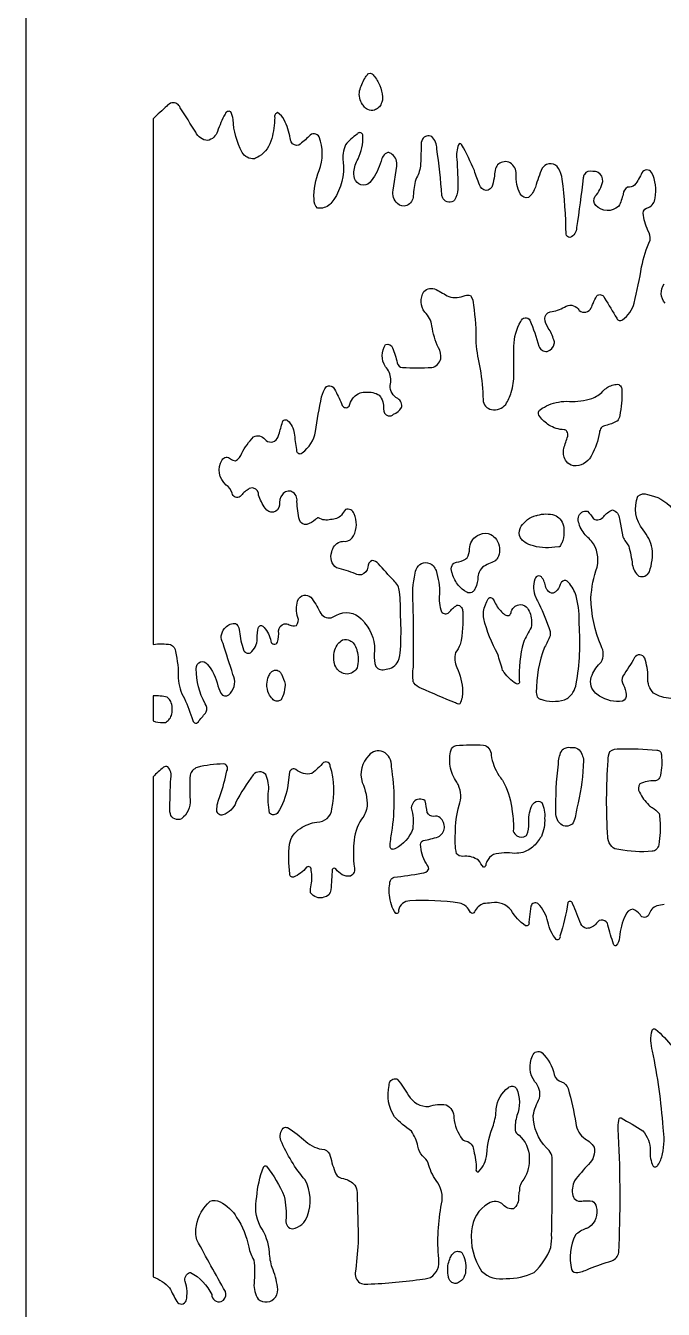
# Model space of a CAD drawing. Header units: millimetres. Extents: x -2342 to -1352, y 819 to 2802.
# Drawn here: x -2038.4 to -1900.8, y 1096 to 1372.9 of the extents above; entities that cross this region are included whole.
import ezdxf

# ---------------------------------------------------------------- set-up
doc = ezdxf.new("R2010")
doc.units = ezdxf.units.MM
doc.layers.add('Image_1', color=70, linetype='Continuous')

msp = doc.modelspace()

# ---------------------------------------------------------------- linework, layer by layer
at = {"layer": 'Image_1'}
msp.add_lwpolyline([(-2038.36, 818.88), (-1738.36, 818.88), (-1738.36, 1658.88), (-2038.36, 1658.88)], close=True, dxfattribs=at)
for points in [[(-1963.25, 1362.1, -0.075305), (-1961.99, 1360, -0.070023), (-1961.38, 1357.55, -0.121889), (-1961.65, 1356.07, -0.101442), (-1962.25, 1355.21, -0.122875), (-1963.15, 1354.69, -0.183646), (-1964.58, 1354.81, -0.117343), (-1965.45, 1355.54, -0.039314), (-1965.68, 1355.91, -0.108937), (-1966.32, 1357.29, -0.101548), (-1966.33, 1358.83, -0.076145), (-1965.21, 1361.51, -0.033515), (-1964.53, 1362.47, -0.304603), (-1963.61, 1362.49, -0.127144)], [(-2010.86, 1352.78), (-2010.86, 1239.44, -0.071169), (-2007.11, 1239.4, -0.293675), (-2006.04, 1237.88, -0.060412), (-2005.44, 1232.14, 0.126172), (-2004.13, 1227.79, -0.024435), (-2002.32, 1223.06, 0.802146), (-2000.99, 1222.93), (-2000.98, 1222.97, 0.015443), (-1999.4, 1224.87, 0.299786), (-1999.67, 1226.64, -0.119669), (-2001.56, 1234.16, -0.347174), (-2000.62, 1235.71, -0.321763), (-1999.23, 1235.21, -0.121854), (-1996.9, 1230.5, 0.094755), (-1995.94, 1228.48, 0.398833), (-1994.2, 1228.93, 0.301597), (-1993.65, 1232.98, -0.007803), (-1995.77, 1239.66, -0.346235), (-1995.45, 1242.87, -0.253694), (-1993.32, 1243.94, -0.300027), (-1992.89, 1243.78, -0.205009), (-1992.26, 1242.18, 0.057006), (-1991.36, 1238.3, 0.45417), (-1989.89, 1237.61, 0.221545), (-1988.42, 1240.68, -0.051928), (-1988.14, 1243.17, -0.619854), (-1986.95, 1243.08, -0.153763), (-1985.51, 1240.12, 0.743004), (-1984.03, 1239.93, 0.083241), (-1983.81, 1242.36, -0.331878), (-1982.58, 1243.86, -0.210136), (-1981.5, 1243.65, 0.211742), (-1979.97, 1243.54, 0.306682), (-1979.67, 1245.27, -0.140081), (-1979.71, 1248.8, -0.279746), (-1978.3, 1250.07, -0.229404), (-1976.89, 1249.64, -0.055536), (-1974.89, 1246.46, 0.349669), (-1972.46, 1245.2, 0.073483), (-1971.32, 1245.75, -0.33191), (-1965.98, 1244.97, -0.04922), (-1965.28, 1244.12, -0.211408), (-1963.17, 1237.29, 0.121677), (-1962.83, 1234.69, 0.349595), (-1960.63, 1234.1, 0.267134), (-1958.01, 1235.83, 0.106934), (-1957.53, 1238.27, 0.032708), (-1957.5, 1245.52, 0.035207), (-1957.74, 1250.8, 0.19358), (-1958.96, 1253.19, -0.007991), (-1962.29, 1256.85, 0.171976), (-1963.61, 1257.55, 0.287123), (-1964.59, 1256.08, -0.307266), (-1965.92, 1254.47, -0.216063), (-1967.2, 1254.68, 0.03696), (-1971.3, 1255.95, -0.336178), (-1972.35, 1259.37, -0.27479), (-1970.55, 1261.55, -0.125525), (-1969.45, 1261.65, 0.264085), (-1967.63, 1262.88, 0.226674), (-1967.51, 1267.59, 0.42313), (-1969.37, 1268.54, 0.083435), (-1970.21, 1267.31, -0.211111), (-1972.58, 1266.38, -0.223131), (-1975.2, 1266.75, 0.219694), (-1975.84, 1266.36, -0.115596), (-1977.73, 1265.3, -0.365133), (-1979.31, 1266.28, -0.040244), (-1979.85, 1270.27, 0.31839), (-1980.92, 1272.36, 0.357006), (-1982.98, 1271.78, 0.186119), (-1983.61, 1269.46, -0.318972), (-1984.94, 1267.94, -0.310584), (-1986.68, 1268.79, -0.077266), (-1988.11, 1271.66, 0.342465), (-1989.21, 1273.17, 0.249052), (-1990.38, 1272.88, 0.071404), (-1992.08, 1271.34, -0.566306), (-1993.83, 1272.08, 0.157738), (-1995.1, 1273.82, -0.376704), (-1995.99, 1279.25, -0.47402), (-1994.19, 1279.48, 0.113031), (-1993.13, 1279.06, 0.208705), (-1991.76, 1280.66, -0.075826), (-1989.2, 1284.18, -0.40123), (-1986.79, 1283.68, 0.498431), (-1984.11, 1283.83, 0.105495), (-1983.74, 1284.74, 0.005953), (-1982.96, 1287.39, -0.607434), (-1981.83, 1287.68, -0.194782), (-1980.46, 1284.99, 0.002153), (-1979.96, 1281.45, 0.454093), (-1979.22, 1280.56, 0.200464), (-1978.73, 1280.77, 0.200968), (-1975.88, 1285.35, -0.013923), (-1974.52, 1292.86, -0.108345), (-1973.5, 1295.03, -0.447577), (-1971.73, 1294.5, -0.006544), (-1970.22, 1291.4, 0.493546), (-1968.99, 1290.54, 0.290985), (-1968.43, 1291.25, -0.238396), (-1966.23, 1293.67, -0.110943), (-1964.94, 1293.86, -0.162583), (-1962.1, 1293.18, -0.18736), (-1961.16, 1290.23, 0.355868), (-1960.19, 1288.75, 0.27311), (-1959.01, 1289.08, 0.150545), (-1957.31, 1290.5, 0.347885), (-1958.12, 1292.46, -0.29402), (-1959.72, 1295.27, 0.159885), (-1959.94, 1298.15, 0.09727), (-1960.75, 1299.34, -0.305423), (-1960.73, 1304.12, -0.412099), (-1959.22, 1303.43, -0.034376), (-1958.22, 1300.19, 0.351418), (-1957.08, 1299.17, 0.018617), (-1950.76, 1299.17, 0.299539), (-1948.85, 1301.03, 0.184238), (-1949.32, 1303.44, -0.074126), (-1950.75, 1308.13, 0.180031), (-1952.27, 1311.1, -0.304389), (-1952.49, 1315.53, -0.335059), (-1949.83, 1315.96, -0.012399), (-1947.1, 1314.46, 0.185049), (-1943.59, 1314.69, -0.184986), (-1942.42, 1314.68, -0.168844), (-1941.78, 1312.64, -0.035521), (-1941.23, 1304.51, 0.04815), (-1940.3, 1298.81, -0.027582), (-1939.7, 1292.21, 0.353618), (-1937.86, 1290.1, 0.272227), (-1934.83, 1291.21, 0.076653), (-1933.61, 1293.8, 0.077119), (-1933.07, 1297.72, -0.007455), (-1933.07, 1303.78, -0.128544), (-1931.55, 1309.1, -0.6666), (-1929.59, 1309.36, -0.031299), (-1927.68, 1303.79, 0.373824), (-1925.87, 1302.64, 0.29677), (-1924.36, 1304.3, 0.17868), (-1924.45, 1305.11, 0.078961), (-1925.64, 1307.67, -0.108394), (-1926.41, 1309.7, -0.34773), (-1925.24, 1311.14, 0.089776), (-1922.13, 1312.19, -0.403197), (-1919.21, 1311.79, -0.03943), (-1918.97, 1311.44, 0.489731), (-1916.36, 1312.07, 0.047932), (-1915.99, 1312.95, -0.032774), (-1915.19, 1314.63, -0.497435), (-1913.56, 1314.29, -0.03661), (-1913.48, 1314.1, -0.003798), (-1910.88, 1309.77, 0.537269), (-1909.65, 1309.48, 0.179594), (-1907.11, 1313.07, 0.019856), (-1905.5, 1320.88, -0.067343), (-1903.63, 1326.65, 0.165132), (-1904.14, 1328.72, -0.083676), (-1905.19, 1332.46, -0.374176), (-1904, 1333.67, 0.253523), (-1902.6, 1335.7, 0.170811), (-1903.35, 1341.24, 0.552679), (-1905.43, 1341.18, -0.056596), (-1907.01, 1338.5, -0.163907), (-1908.55, 1338.07, 0.254474), (-1909.52, 1336.56, -0.084282), (-1910.47, 1333.91, -0.405891), (-1915.38, 1334.1, -0.325498), (-1915.56, 1336.09, 0.133033), (-1913.89, 1339.28, 0.28096), (-1914.9, 1341.23, 0.194513), (-1916.06, 1341.42, 0.375235), (-1917.86, 1340.81, 0.098412), (-1918.11, 1340.08, -0.008239), (-1919.54, 1329.34, -0.294542), (-1920.96, 1327.17, -0.345512), (-1921.81, 1327.93, 0.029654), (-1922.61, 1339.77, 0.096972), (-1923.43, 1342.1, 0.525288), (-1926.77, 1342.38, 0.030304), (-1926.95, 1342.14, 0.025135), (-1928.43, 1338.09, -0.132266), (-1929.91, 1335.83, -0.365722), (-1931.67, 1336.61, -0.145993), (-1932.56, 1340.85, 0.279008), (-1933.84, 1343.28, 0.179355), (-1935.19, 1343.54, 0.289057), (-1937.04, 1342.05, 0.030049), (-1937.27, 1340.52, -0.02759), (-1937.65, 1338.5, -0.363727), (-1939.07, 1337.37, -0.295117), (-1940.46, 1338.58, -0.045708), (-1941.57, 1341.62, 0.028649), (-1944.34, 1347.24, 0.651945), (-1945.01, 1347.22, 0.118512), (-1945.39, 1344.11, -0.025297), (-1945.18, 1337.61, -0.118181), (-1945.84, 1335.25, -0.475441), (-1948.28, 1335.51, -0.09588), (-1948.59, 1336.28, 0.018646), (-1949.68, 1346.36, 0.198466), (-1950.77, 1348.96, 0.405733), (-1952.78, 1348.39, 0.167884), (-1953.04, 1347.01, -0.003174), (-1953.2, 1342.59, -0.081317), (-1954.21, 1339.71, 0.056198), (-1954.75, 1336.2, -0.301327), (-1956.18, 1334.1, -0.286385), (-1958.19, 1334.53, -0.258223), (-1959.11, 1337.4), (-1958.34, 1342.62, 0.27142), (-1959.3, 1345.14, 0.138892), (-1960.28, 1345.56, 0.240738), (-1961.71, 1343.64, -0.089598), (-1963.82, 1339.44, -0.577711), (-1967.2, 1339.51, -0.167607), (-1967.56, 1341.37, -0.10834), (-1966.68, 1344.17, 0.114835), (-1965.61, 1349.07, 0.483969), (-1966.41, 1349.81, 0.210199), (-1966.89, 1349.47, 0.078058), (-1969.37, 1347.19, 0.137569), (-1969.88, 1343.51, -0.179006), (-1971.92, 1335.38, -0.195853), (-1973.99, 1333.64, -0.120584), (-1975.4, 1333.54, -0.241199), (-1976.17, 1335.46, -0.109634), (-1975.03, 1341.65, 0.183332), (-1975.05, 1348.88, 0.562105), (-1977.24, 1349.05, -0.040544), (-1979.45, 1347.15, -0.389746), (-1981.11, 1347.84, -0.107747), (-1981.29, 1348.59, 0.064875), (-1982.61, 1352.58, 0.157255), (-1984.06, 1354.13, 0.430254), (-1984.64, 1353.07, -0.051693), (-1985.29, 1348.54, -0.192125), (-1988.02, 1344.71, -0.053881), (-1989.04, 1344.2, -0.285475), (-1991.7, 1345.55, -0.106733), (-1993.64, 1352.65, 0.100546), (-1994.14, 1354.32, 0.47106), (-1995.35, 1353.81, 0.041639), (-1996.98, 1350.1, -0.259493), (-1999.12, 1348.1, -0.267481), (-2001.69, 1349.92, 0.003482), (-2005.02, 1355.17, 0.377941), (-2006.85, 1356.25, 0.180997), (-2007.89, 1355.55, 0.016049)], [(-1910.83, 1287.57, -0.073436), (-1913.22, 1286.68, 0.193364), (-1914.2, 1286.13, 0.136772), (-1914.61, 1285.13, -0.086742), (-1916.3, 1280.2, -0.014655), (-1916.72, 1279.48, -0.133306), (-1918.52, 1278.19, -0.151324), (-1920.73, 1278.07, -0.146582), (-1921.92, 1279.2, -0.182698), (-1922.29, 1281.71, 0.002854), (-1921.44, 1284.36, 0.230787), (-1921.62, 1285.37, 0.22211), (-1922.22, 1285.73, -0.131084), (-1925.5, 1286.75, -0.085897), (-1927.49, 1288.57, -0.328039), (-1927.59, 1289.86, -0.075683), (-1927.41, 1290.06, -0.108345), (-1923.44, 1291.72, -0.057729), (-1921.06, 1291.86, 0.081138), (-1916.24, 1292.46, 0.092797), (-1913.84, 1294.05, -0.129166), (-1911.88, 1295.33, -0.072838), (-1910.69, 1295.54, -0.229899), (-1909.92, 1294.99, -0.143912), (-1909.75, 1294.19, -0.049974), (-1910.23, 1288.78, -0.15401), (-1910.74, 1287.66, -0.018099)], [(-1923.36, 1260.45), (-1924.25, 1260.39), (-1924.25, 1260.39, -0.121407), (-1929.43, 1260.86, -0.122786), (-1930.99, 1261.68, -0.058397), (-1931.66, 1262.42, -0.213063), (-1931.73, 1264.43, -0.046525), (-1931.47, 1264.91, -0.088331), (-1930.12, 1266.35, -0.109412), (-1928.25, 1267.23, 0.049872), (-1927.99, 1267.29, -0.144986), (-1924.27, 1267.31, -0.120961), (-1923.13, 1266.5, -0.116299), (-1922.38, 1265.01, -0.088113), (-1922.3, 1263.61, -0.119338), (-1922.74, 1261.3, -0.046278), (-1923.15, 1260.59, -0.052288)], [(-1937.15, 1257.4, 0.052327), (-1939.81, 1256.09, 0.12083), (-1940.67, 1254.66, 0.04119), (-1940.81, 1254.04, -0.104735), (-1941.39, 1251.53, -0.030199), (-1941.59, 1251.14, -0.143354), (-1942.13, 1250.65, -0.260526), (-1943.24, 1250.72, -0.09368), (-1944.99, 1252.16, -0.096148), (-1946.32, 1254.63, -0.01396), (-1946.43, 1255.05, -0.20779), (-1946.39, 1256.43, -0.160604), (-1945.81, 1257.06, -0.082673), (-1945.46, 1257.19, 0.144973), (-1943.5, 1257.84, 0.027071), (-1943.16, 1258.1, 0.132214), (-1942.62, 1260.04, -0.115993), (-1942.11, 1261.73, -0.11794), (-1941.11, 1262.81, -0.075901), (-1940.38, 1263.15, -0.236701), (-1938, 1263.12, -0.120233), (-1936.84, 1262.08, -0.12192), (-1936.18, 1260.24, -0.106171), (-1936.37, 1258.5, -0.124268), (-1937.06, 1257.48, -0.013062)], [(-1945.68, 1226.83, -0.007853), (-1953.01, 1229.96, -0.177304), (-1954.61, 1231.15, -0.021921), (-1954.76, 1231.4, -0.084939), (-1954.71, 1234.56, 0.00881), (-1954.79, 1248.14, -0.07724), (-1954.34, 1254.77, -0.155851), (-1953.63, 1256.35, -0.205782), (-1952.14, 1257.1, -0.224228), (-1950.43, 1256.35, -0.100638), (-1949.85, 1255.35, -0.077106), (-1949.09, 1250.26, 0.135313), (-1948.65, 1246.45, 0.435257), (-1947.07, 1246.34, -0.070305), (-1945.38, 1247.87, -0.291874), (-1944.36, 1247.43, -0.167537), (-1944.1, 1246.5, -0.070663), (-1944.63, 1239.44, -0.062853), (-1945.64, 1237.66, 0.195184), (-1945.33, 1234.45, -0.103121), (-1944.14, 1229.35, -0.120422), (-1944.69, 1226.59, -0.223168)], [(-1925.25, 1241.29, -0.032649), (-1926.43, 1238.82, 0.095014), (-1928.22, 1229.06, 0.21342), (-1927.81, 1227.91, 0.15025), (-1927.26, 1227.6, 0.145919), (-1922.14, 1227.46, 0.148743), (-1920.32, 1229.07, 0.094267), (-1919.62, 1230.9, 0.064916), (-1918.99, 1243.82, 0.066981), (-1919.53, 1249.54, 0.107777), (-1920.99, 1252.47, 0.031285), (-1921.57, 1253.1, 0.339045), (-1922.78, 1252.88, 0.11054), (-1923.08, 1252.36, -0.151511), (-1924.07, 1250.81, -0.062366), (-1924.61, 1250.46, -0.230121), (-1925.84, 1251.12, -0.084138), (-1926.15, 1251.74, 0.106935), (-1927.1, 1254, 0.398418), (-1928.24, 1254, 0.146603), (-1928.53, 1253.51, 0.182098), (-1928.35, 1249.58, 0.016918), (-1927.98, 1248.85, -0.03268), (-1925.53, 1243.09, -0.158613)], [(-1932.63, 1231.01, -0.098619), (-1935.15, 1233.35, -0.015397), (-1935.48, 1233.84, -0.007747), (-1936.52, 1237.33, -0.06761), (-1939.56, 1244.99, -0.152176), (-1939.2, 1248, -0.021475), (-1939.02, 1248.36, -0.150238), (-1938.36, 1249.47, -0.011969), (-1938.29, 1249.53, -0.245913), (-1937.57, 1249.24, -0.075654), (-1937.34, 1248.82, 0.097871), (-1935.72, 1246.48, 0.04234), (-1934.83, 1245.75, 0.326903), (-1933.96, 1245.81, 0.191709), (-1933.62, 1246.52, -0.15327), (-1932.78, 1247.67, -0.310928), (-1930.67, 1247.73, -0.146397), (-1929.79, 1246.64), (-1929.64, 1246.31, -0.145692), (-1929.33, 1243.12, 0.027682), (-1931.02, 1239.85, 0.072387), (-1931.9, 1231.56, -0.299322), (-1932.02, 1230.98, -0.392831), (-1932.53, 1230.96, -0.011767)], [(-1967.61, 1233.57, -0.116891), (-1968.64, 1233.09, -0.162055), (-1970.16, 1233.28, -0.104239), (-1971.09, 1234.01, -0.1065), (-1971.76, 1235.32, -0.053902), (-1971.89, 1236.13, -0.115457), (-1971.67, 1238.29, -0.08573), (-1971, 1239.54, -0.091021), (-1970.05, 1240.4, -0.009183), (-1969.95, 1240.46, -0.176059), (-1968.44, 1240.3, -0.108135), (-1967.56, 1239.59, -0.109459), (-1966.96, 1238.31, -0.012509), (-1966.92, 1238.14, -0.129302), (-1966.86, 1234.37, -0.098873), (-1967.56, 1233.61, 0.008874)], [(-1982.45, 1230.24, -0.090521), (-1982.96, 1228.13, -0.031529), (-1983.29, 1227.51, -0.14065), (-1983.9, 1227.19, -0.182928), (-1984.74, 1227.35, -0.089724), (-1985.13, 1227.69, -0.086044), (-1985.91, 1228.81, -0.11396), (-1986.33, 1230.85, -0.097087), (-1985.97, 1232.54, -0.057156), (-1985.52, 1233.33, -0.122621), (-1985, 1233.77, -0.242943), (-1983.87, 1233.75, -0.127202), (-1983.31, 1233.22, -0.031932), (-1983.21, 1233.02, -0.047347), (-1982.37, 1230.89, -0.026559)], [(-2010.86, 1228.37), (-2010.86, 1222.96, 0.122355), (-2008.76, 1222.56, 0.030213), (-2008.23, 1222.62, 0.103496), (-2007.48, 1223.17, 0.102116), (-2006.93, 1224.13, 0.101319), (-2006.78, 1225.37, 0.113696), (-2006.97, 1226.84, 0.096433), (-2007.54, 1227.77, 0.039918), (-2007.83, 1228.05, 0.064829)], [(-1927.59, 1197.37, -0.110421), (-1929.63, 1195.3, -0.152854), (-1932.83, 1194.37, 0.108316), (-1937.44, 1194.1, 0.162001), (-1938.89, 1192.61, 0.03399), (-1939.09, 1192.13, -0.24733), (-1939.34, 1191.49, -0.123439), (-1939.59, 1191.36, -0.001872), (-1940.72, 1192.9, 0.161122), (-1943.63, 1193.76, -0.249178), (-1945.21, 1194.09, -0.038503), (-1945.43, 1194.3, -0.079404), (-1945.65, 1198.7, -0.078119), (-1944.84, 1204.73, 0.18768), (-1945.03, 1209.07, 0.035585), (-1945.39, 1209.75, -0.119871), (-1946.81, 1213.19, -0.107003), (-1946.61, 1216.67, -0.201376), (-1945.97, 1217.48, -0.115931), (-1945.49, 1217.61, -0.04118), (-1939.63, 1217.72, -0.193356), (-1938.44, 1217.02, -0.156617), (-1937.95, 1215.57, 0.110069), (-1936.31, 1211.19, 0.034871), (-1935.51, 1210.13, -0.101572), (-1933.52, 1204.14, 0.029152), (-1933.42, 1203.42, -0.050051), (-1933.18, 1199.19, 0.160802), (-1932.41, 1198.14, 0.316441), (-1930.48, 1198.14, 0.041788), (-1930.23, 1198.35, 0.112361), (-1929.86, 1200.89, -0.095121), (-1929.3, 1204.35, -0.174922), (-1928.63, 1205.33, -0.312409), (-1927.04, 1205.37, -0.138773), (-1926.43, 1201.96, -0.1195), (-1927.13, 1198.01, -0.009294)], [(-1918.03, 1214.4), (-1918.08, 1213.18), (-1918.08, 1213.18, -0.045712), (-1919.49, 1204.12, -0.074345), (-1920.26, 1200.93, -0.16383), (-1921.39, 1200.26, -0.165555), (-1922.64, 1200.42, -0.140744), (-1923.67, 1201.62, -0.114582), (-1924, 1203.18, -0.0361), (-1923.46, 1213.59, -0.114499), (-1922.82, 1216.36, -0.015797), (-1922.64, 1216.69, -0.178551), (-1921.2, 1217.24, -0.063382), (-1920.66, 1217.18, -0.205608), (-1919.26, 1216.9, -0.150333), (-1918.4, 1215.77, -0.015615), (-1918.35, 1215.62, -0.076248)], [(-1901.58, 1201.51, -0.057163), (-1901.79, 1196.24, -0.168114), (-1902.36, 1195.2, -0.177196), (-1903.22, 1194.82, -0.067052), (-1910.45, 1195.19, -0.183856), (-1911.94, 1195.84, -0.158698), (-1912.78, 1197.56, -0.022298), (-1912.8, 1197.86, -0.03448), (-1912.72, 1214.43, -0.121391), (-1912.33, 1216.36, -0.179569), (-1910.26, 1216.89, -0.041798), (-1902.25, 1216.6, -0.261396), (-1901.52, 1216.37, -0.187832), (-1901.24, 1215.61, -0.071993), (-1901.43, 1211.2, -0.175425), (-1901.99, 1210.26, -0.16282), (-1902.7, 1209.99, 0.131132), (-1905.87, 1209.34, 0.319968), (-1905.97, 1207.56, 0.097572), (-1903.95, 1204.8, 0.028547), (-1903.25, 1204.23, -0.096092), (-1901.72, 1202.99, -0.020195)], [(-1943.46, 1104.49, -0.111365), (-1943.75, 1103.1, -0.097753), (-1944.36, 1102.23, -0.110867), (-1945.21, 1101.7, -0.046541), (-1945.53, 1101.62, -0.177345), (-1946.42, 1101.81, -0.126048), (-1946.97, 1102.4, -0.083119), (-1947.18, 1103.02, -0.12545), (-1947.1, 1106.22, -0.051959), (-1946.65, 1107.38, -0.110147), (-1946.19, 1108.08, -0.126947), (-1945.53, 1108.48, -0.193206), (-1944.44, 1108.37, -0.021746), (-1944.32, 1108.3, -0.0941), (-1943.55, 1106.47, -0.087402)]]:
    msp.add_lwpolyline(points, format="xyb", close=True, dxfattribs=at)
for points in [[(-1900.46, 1313.02, -0.343873), (-1900.63, 1317.18, 0.25885)], [(-1899.22, 1227.76, -0.117915), (-1902.95, 1228.93, -0.209616), (-1904.16, 1232.37, 0.081427), (-1904.83, 1236.49, 0.599494), (-1907.04, 1236.58, -0.022514), (-1909.54, 1232.62, 0.271852), (-1909.44, 1230.68, -0.070704), (-1908.83, 1228.65, -0.343784), (-1909.64, 1227.17, -0.178652), (-1914.57, 1228.3, -0.042861), (-1915.69, 1229.18, -0.296779), (-1916.18, 1232.82, -0.111692), (-1914.23, 1235.63, 0.266835), (-1914.26, 1239.1, -0.095344), (-1916.45, 1249.45, -0.064106), (-1915.11, 1256.13, 0.230703), (-1916.33, 1261.72, 0.028589), (-1917.39, 1262.78, -0.118433), (-1919.01, 1265.49, -0.369163), (-1918.38, 1267.98, -0.227949), (-1917.21, 1268.15, -0.063263), (-1915.87, 1266.5, 0.380371), (-1913.69, 1267.03, -0.125903), (-1911.81, 1268.43, -0.32771), (-1910.3, 1266.51), (-1909.54, 1262.61, 0.034765), (-1908.3, 1260.65, -0.038719), (-1907.51, 1256.68, 0.179055), (-1906.09, 1254.16, 0.390451), (-1903.84, 1255.1, 0.111881), (-1903.22, 1260.14, 0.12572), (-1905.2, 1264.12, -0.271301), (-1906.29, 1271.38, -0.336455), (-1904.21, 1271.74, -0.176729), (-1898.97, 1268.85, -0.186655)], [(-1900.62, 1183.36, -0.038143), (-1902.21, 1183.06, 0.230129), (-1903.95, 1181.18, -0.664599), (-1905.82, 1181.16, 0.146256), (-1907.41, 1182.32, 0.2713), (-1908.99, 1180.99, 0.101353), (-1910.28, 1176.26, -0.201949), (-1911.07, 1174.43, -0.304091), (-1911.56, 1174.77, -0.018332), (-1912.76, 1178.9, 0.717266), (-1915.21, 1179.3, -0.224014), (-1917.42, 1178.18, -0.187233), (-1918.59, 1179.15, 0.007528), (-1920.38, 1183.49, 0.70373), (-1921.39, 1183.78, -0.041078), (-1923.13, 1176.5, -0.615704), (-1923.94, 1175.76, -0.112136), (-1925.75, 1179.58, 0.14941), (-1927.86, 1183.52, 0.534257), (-1929.37, 1182.96), (-1929.81, 1179.5, -0.580251), (-1930.54, 1178.75, -0.115744), (-1933.64, 1182.1, 0.269614), (-1937.86, 1183.73, -0.050142), (-1939.59, 1183.55, 0.200666), (-1941.54, 1181.75, -0.609468), (-1942.44, 1181.62, 0.257586), (-1944.79, 1183.63, 0.051892), (-1955.52, 1184.12, 0.339576), (-1957.97, 1182.14, -0.66654), (-1958.54, 1181.38, -0.123542), (-1959.91, 1185.38, -0.079325), (-1959.7, 1188.54, -0.215693), (-1958.9, 1189.21, 0.010998), (-1952.97, 1190.07, 0.273246), (-1951.39, 1191, 0.101582), (-1952, 1192.24, -0.117734), (-1953.19, 1196.28, -0.306113), (-1952.62, 1197.12, 0.039695), (-1949.38, 1197.95, 0.545455), (-1948.96, 1202.02, 0.316453), (-1950.31, 1202.33, -0.320881), (-1951.74, 1203.19, 0.028991), (-1952.22, 1205.68, 0.437244), (-1954.68, 1205.43, 0.140141), (-1955.2, 1204.19, -0.108914), (-1954.89, 1199.64, -0.192442), (-1958.61, 1195.42, -0.565856), (-1959.77, 1195.72, -0.037132), (-1959.37, 1198.94, 0.078255), (-1959.46, 1213.05, 0.315358), (-1961.27, 1216.27, 0.327913), (-1964.34, 1215.51, 0.280975), (-1965.77, 1209.67, -0.115463), (-1964.73, 1204.55, -0.151374), (-1965.9, 1201.77, 0.135231), (-1967.58, 1196.55, 0.043182), (-1967.54, 1191.51, -0.40308), (-1968.27, 1189.47, -0.299397), (-1971.44, 1191.01, 0.516758), (-1972.22, 1190.91, 0.013076), (-1972.51, 1186.5, -0.346921), (-1974.04, 1184.89, -0.352351), (-1976.9, 1185.89, -0.123631), (-1976.76, 1187.6, 0.111639), (-1976.8, 1190.67, 0.733562), (-1977.77, 1191.38, -0.130732), (-1980.61, 1189.23, -0.500654), (-1981.4, 1189.93, -0.05758), (-1981.45, 1196.35, -0.218886), (-1979.12, 1199.73, -0.103723), (-1975.56, 1201.13, 0.395922), (-1972.3, 1203.99, 0.124743), (-1972.65, 1213.11, 0.583403), (-1974.1, 1213.97, -0.039115), (-1976.62, 1211.6, -0.259219), (-1980.06, 1212.47, 0.523516), (-1981.44, 1211.86), (-1981.9, 1208.48, -0.094553), (-1983.98, 1203.15, -0.48911), (-1985.74, 1203.07, -0.082759), (-1985.97, 1207.79, 0.141062), (-1986.59, 1211.35, 0.481697), (-1989.26, 1211.29, 0.042585), (-1993.01, 1205.41, -0.234666), (-1995.81, 1202.67, -0.477415), (-1997.16, 1203.6, -0.097336), (-1996.42, 1206.82, 0.027167), (-1994.95, 1212.19, 0.548024), (-1995.66, 1213.65, 0.060041), (-2001.37, 1212.9, 0.255151), (-2002.9, 1211.22, 0.024712), (-2002.91, 1205.91, -0.26896), (-2004.78, 1201.84, -0.478061), (-2007.16, 1202.87, -0.054727), (-2007.25, 1203.36, -0.016737), (-2007.04, 1210.55, 0.248516), (-2007.71, 1213.04, 0.255069), (-2008.66, 1212.93, 0.028864), (-2010.86, 1210.88), (-2010.86, 1103.04, -0.116966), (-2007.32, 1100.65, 0.012274), (-2005.76, 1097.69, 0.617477), (-2003.72, 1097.89, 0.127997), (-2003.94, 1102.01, -0.433666), (-2002.93, 1103.94), (-2002.81, 1103.96, -0.170454), (-1998.24, 1099.19, 0.48116), (-1996.18, 1097.69, 0.343461), (-1995.2, 1099.51, 0.04464), (-1995.28, 1099.84, -0.006436), (-2001.44, 1111, -0.128269), (-2001.52, 1114.09, -0.168646), (-1998.6, 1119.33, -0.22713), (-1996.44, 1119.2, -0.147608), (-1992.86, 1115.86, -0.095947), (-1990.26, 1109.45, 0.082843), (-1989.15, 1106.66, -0.055308), (-1989.11, 1101.64, 0.161945), (-1988.21, 1098.2, 0.428852), (-1984.46, 1098.64, 0.210321), (-1984.06, 1100.87, 0.077551), (-1985.22, 1105.03, -0.06314), (-1985.76, 1108.31, 0.130338), (-1987.75, 1113.94, -0.17959), (-1988.5, 1120.27, -0.073905), (-1987.09, 1126.67, -0.545035), (-1986.39, 1126.87, -0.060992), (-1982.61, 1120.45, -0.070686), (-1982.22, 1115.19, 0.419712), (-1980.78, 1113.37, 0.266806), (-1977.55, 1116.2, 0.212607), (-1978.08, 1123.92, -0.078341), (-1983.3, 1132.47, -0.28013), (-1982.82, 1135.13, -0.21624), (-1981.86, 1135.22, -0.049499), (-1977.96, 1132.22, 0.155582), (-1973.92, 1130.47, -0.269669), (-1972.67, 1129.08, 0.041214), (-1971.47, 1125.25, 0.260485), (-1969.8, 1124.22, -0.148762), (-1967.35, 1122.78, -0.102946), (-1966.89, 1121.25, -0.008116), (-1966.65, 1110.33, -0.013379), (-1967.27, 1103.9, 0.350784), (-1965.92, 1101.57, 0.09217), (-1965.32, 1101.46, 0.02827), (-1953.34, 1102.46, 0.066935), (-1951.04, 1102.89, 0.306872), (-1949.28, 1106.93, -0.069703), (-1948.66, 1118.79, 0.230909), (-1949.84, 1123.82, -0.095241), (-1951.54, 1127.58, 0.115301), (-1952.76, 1129.14, -0.172256), (-1953.75, 1131.21, 0.093598), (-1955.17, 1134.45, -0.049641), (-1958.83, 1137.55, -0.206352), (-1959.93, 1144.29, -0.491283), (-1958.58, 1145.76, -0.087981), (-1958.21, 1145.66, -0.038468), (-1955.77, 1142.17, 0.279929), (-1951.39, 1139.78, -0.118103), (-1947.69, 1140.14, -0.303352), (-1945.98, 1137.34, 0.141763), (-1944.2, 1132.72, 0.101957), (-1942.98, 1132.2, -0.255667), (-1941.7, 1130.22, -0.049504), (-1941.17, 1126.31, 0.705294), (-1940.7, 1125.7, 0.194501), (-1938.91, 1129.51, -0.075791), (-1937.49, 1135.75, 0.074819), (-1936.87, 1139.28, -0.210119), (-1934.25, 1143.84, -0.503831), (-1932.49, 1143.62, -0.196864), (-1932.4, 1137.84, 0.086162), (-1932.8, 1134.68, 0.234651), (-1931.95, 1133.59, -0.210248), (-1929.74, 1128.82, -0.144572), (-1930.9, 1124.08, 0.201838), (-1931.88, 1121.5, 0.067397), (-1932.06, 1120.28, -0.245652), (-1933.12, 1117.7, -0.248979), (-1935.35, 1118.58, 0.351357), (-1938.54, 1118.88, 0.247508), (-1942.21, 1112.94, 0.170827), (-1940.05, 1104.28, 0.249591), (-1934.7, 1102.7, 0.117424), (-1928.69, 1103.98, 0.120125), (-1925.1, 1109.39, 0.05477), (-1924.91, 1112.11, 0.007504), (-1924.81, 1127.95, 0.272072), (-1926.04, 1130.85, -0.196641), (-1928.87, 1137.86, -0.087782), (-1927.5, 1141.54, 0.240571), (-1928.52, 1145.09, -0.281241), (-1929.01, 1150.71, -0.55635), (-1926.98, 1151.35, -0.141573), (-1924.36, 1146.65, 0.25828), (-1922.77, 1145.1, -0.213501), (-1921.37, 1143.64, -0.038881), (-1919.73, 1136.15, 0.206261), (-1917.67, 1132.77, -0.152195), (-1915.77, 1131, -0.269302), (-1916.96, 1127.29, 0.025229), (-1919.95, 1123.77, 0.165169), (-1920.37, 1120.54, 0.414622), (-1918.09, 1119.41, -0.030048), (-1916.12, 1119.38, -0.213838), (-1915.31, 1118.15, -0.318403), (-1916.84, 1113.72, -0.104352), (-1917.55, 1113.43, 0.090883), (-1919.77, 1112.06, 0.183774), (-1920.61, 1104.64, 0.384242), (-1919.25, 1103.98, 0.08661), (-1916.76, 1104.82, -0.025921), (-1911.95, 1106.47, 0.261858), (-1910.44, 1108.29, 0.023925), (-1910.46, 1133.46, -0.093872), (-1910.34, 1137.18, -0.448541), (-1909.93, 1137.29, -0.015529), (-1905.27, 1134.54, -0.193877), (-1903.68, 1130.23, 0.125656), (-1903.04, 1126.93, 0.490973), (-1901.99, 1127.1, 0.09576), (-1901.02, 1129.54, 0.0925), (-1900.85, 1135.21, 0.0311), (-1903.14, 1151.74, -0.146076), (-1903.24, 1156.19, -0.496242), (-1902.52, 1156.43, -0.047513), (-1898.86, 1152.66, 0.111102)]]:
    msp.add_lwpolyline(points, format="xyb", dxfattribs=at)

doc.saveas('drawing.dxf')
